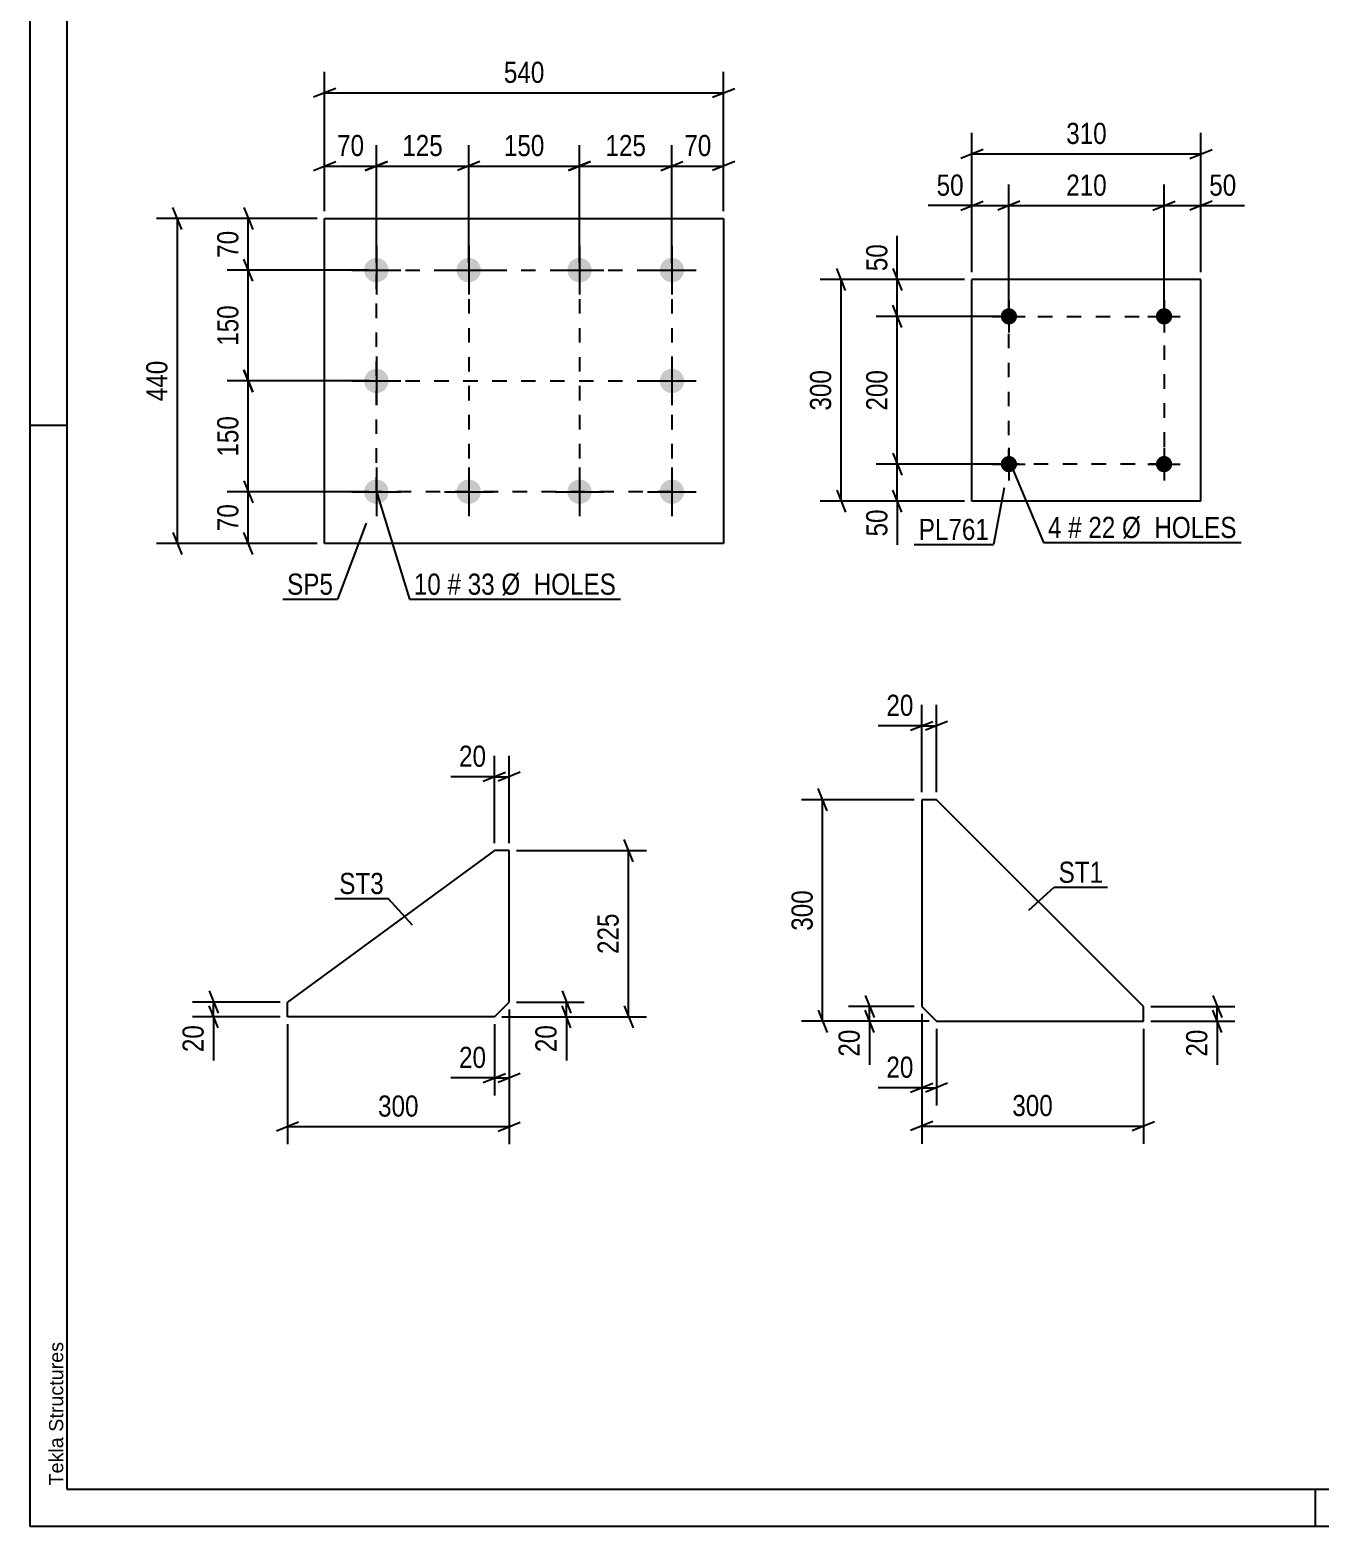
# Model space of a CAD drawing. Header units: millimetres. Extents: x 0 to 594, y 0 to 420.
# Drawn here: x 0 to 174.6, y 0 to 202.5 of the extents above; entities that cross this region are included whole.
import ezdxf

# ---------------------------------------------------------------- set-up
doc = ezdxf.new("R2010")
doc.units = ezdxf.units.MM
doc.linetypes.add('DXK_LINE_DOT2', pattern=[3.9198, 1.9599, -1.9599])
doc.styles.add('Arial', font='ARIAL.TTF', dxfattribs={"height": 0.2})
doc.styles.add('Arial Narrow', font='ARIALN.TTF', dxfattribs={"height": 0.2})

# ---------------------------------------------------------------- blocks, each defined once
blk = doc.blocks.new('Unknown-284856564-1134')
at = {"color": 5, "linetype": 'Continuous'}
for p, q in [((0, 420), (0, 0)), ((5, 415), (5, 5)), ((5, 149), (0, 149)), ((5, 5), (589, 5)), ((174, 0), (174, 5)), ((0, 0), (594, 0))]:
    blk.add_line(p, q, dxfattribs=at)
at = {"color": 174, "linetype": 'Continuous', "style": 'Arial'}
blk.add_text('Tekla Structures', height=1.9102, rotation=90, dxfattribs=at).set_placement((4.5, 5.5))
blk = doc.blocks.new('Part-284856564-7031 - 7030')
at = {"color": 2, "linetype": 'Continuous'}
for p, q in [((62.86, 91.44), (34.86, 70.94)), ((64.86, 91.44), (62.86, 91.44)), ((64.86, 70.94), (64.86, 91.44)), ((34.86, 68.94), (34.86, 70.94)), ((62.86, 68.94), (64.86, 70.94)), ((62.86, 68.94), (34.86, 68.94))]:
    blk.add_line(p, q, dxfattribs=at)
blk = doc.blocks.new('Part-284856564-7038 - 7037')
at = {"color": 2, "linetype": 'Continuous'}
for p, q in [((122.7, 98.33), (120.7, 98.33)), ((120.7, 98.33), (120.7, 70.33)), ((150.7, 70.33), (122.7, 98.33)), ((120.7, 70.33), (122.7, 68.33)), ((150.7, 68.33), (150.7, 70.33)), ((122.7, 68.33), (150.7, 68.33))]:
    blk.add_line(p, q, dxfattribs=at)
blk = doc.blocks.new('Bolt-284856564-7080 - 7078')
at = {"linetype": 'Continuous'}
for points in [[(46.89, 171.67, -1), (46.89, 168.37, -1)], [(59.39, 171.67, -1), (59.39, 168.37, -1)], [(74.39, 171.67, -1), (74.39, 168.37, -1)], [(86.89, 171.67, -1), (86.89, 168.37, -1)], [(46.89, 156.67, -1), (46.89, 153.37, -1)], [(86.89, 156.67, -1), (86.89, 153.37, -1)], [(46.89, 141.67, -1), (46.89, 138.37, -1)], [(59.39, 141.67, -1), (59.39, 138.37, -1)], [(74.39, 141.67, -1), (74.39, 138.37, -1)], [(86.89, 141.67, -1), (86.89, 138.37, -1)]]:
    blk.add_hatch(color=1, dxfattribs=at).paths.add_polyline_path(points)
at = {"color": 1, "linetype": 'Continuous'}
for p, q in [((46.89, 173.32), (46.89, 166.72)), ((59.39, 173.32), (59.39, 166.72)), ((74.39, 173.32), (74.39, 166.72)), ((86.89, 173.32), (86.89, 166.72)), ((43.59, 170.02), (50.19, 170.02)), ((56.09, 170.02), (62.69, 170.02)), ((71.09, 170.02), (77.69, 170.02)), ((83.59, 170.02), (90.19, 170.02)), ((46.89, 158.32), (46.89, 151.72)), ((86.89, 158.32), (86.89, 151.72)), ((43.59, 155.02), (50.19, 155.02)), ((83.59, 155.02), (90.19, 155.02)), ((46.89, 143.32), (46.89, 136.72)), ((59.39, 143.32), (59.39, 136.72)), ((74.39, 143.32), (74.39, 136.72)), ((86.89, 143.32), (86.89, 136.72)), ((43.59, 140.02), (50.19, 140.02)), ((56.09, 140.02), (62.69, 140.02)), ((71.09, 140.02), (77.69, 140.02)), ((83.59, 140.02), (90.19, 140.02))]:
    blk.add_line(p, q, dxfattribs=at)
blk = doc.blocks.new('Part-284856564-7079 - 7078')
at = {"color": 2, "linetype": 'Continuous'}
for p, q in [((39.89, 133.02), (39.89, 177.02)), ((39.89, 177.02), (93.89, 177.02)), ((93.89, 177.02), (93.89, 133.02)), ((93.89, 133.02), (39.89, 133.02))]:
    blk.add_line(p, q, dxfattribs=at)
blk = doc.blocks.new('Part-284856564-7178 - 7177')
at = {"color": 2, "linetype": 'Continuous'}
for p, q in [((158.5, 168.75), (127.5, 168.75)), ((127.5, 138.75), (127.5, 168.75)), ((158.5, 138.75), (158.5, 168.75)), ((158.5, 138.75), (127.5, 138.75))]:
    blk.add_line(p, q, dxfattribs=at)
blk = doc.blocks.new('Bolt-284856564-7179 - 7177')
at = {"linetype": 'Continuous'}
for points in [[(133.6, 143.76, -1), (131.4, 143.76, -1)], [(154.6, 143.76, -1), (152.4, 143.76, -1)]]:
    blk.add_hatch(color=1, dxfattribs=at).paths.add_polyline_path(points)
at = {"color": 1, "linetype": 'Continuous'}
for p, q in [((132.5, 145.96), (132.5, 141.56)), ((153.5, 145.96), (153.5, 141.56)), ((130.3, 143.76), (134.7, 143.76)), ((151.3, 143.76), (155.7, 143.76))]:
    blk.add_line(p, q, dxfattribs=at)
blk = doc.blocks.new('Bolt-284856564-7180 - 7177')
at = {"linetype": 'Continuous'}
for points in [[(133.6, 163.76, -1), (131.4, 163.76, -1)], [(154.6, 163.76, -1), (152.4, 163.76, -1)]]:
    blk.add_hatch(color=1, dxfattribs=at).paths.add_polyline_path(points)
at = {"color": 1, "linetype": 'Continuous'}
for p, q in [((132.5, 165.96), (132.5, 161.56)), ((153.5, 165.96), (153.5, 161.56)), ((130.3, 163.76), (134.7, 163.76)), ((151.3, 163.76), (155.7, 163.76))]:
    blk.add_line(p, q, dxfattribs=at)
blk = doc.blocks.new('Rectangle-284856564-9920 - 7078')
at = {"color": 1, "linetype": 'DXK_LINE_DOT2'}
blk.add_lwpolyline([(46.89, 170.02), (86.89, 170.02), (86.89, 140.02), (46.89, 140.02), (46.89, 170.02)], close=True, dxfattribs=at)
blk = doc.blocks.new('Rectangle-284856564-10936 - 7177')
at = {"color": 1, "linetype": 'DXK_LINE_DOT2'}
blk.add_lwpolyline([(132.5, 163.76), (153.5, 163.76), (153.5, 143.76), (132.5, 143.76), (132.5, 163.76)], close=True, dxfattribs=at)
blk = doc.blocks.new('Line-284856564-9930 - 7078')
at = {"color": 1, "linetype": 'DXK_LINE_DOT2'}
blk.add_line((46.89, 155.02), (86.89, 155.02), dxfattribs=at)
blk = doc.blocks.new('Line-284856564-9937 - 7078')
at = {"color": 1, "linetype": 'DXK_LINE_DOT2'}
blk.add_line((59.39, 170.02), (59.39, 140.02), dxfattribs=at)
blk = doc.blocks.new('Line-284856564-9944 - 7078')
at = {"color": 1, "linetype": 'DXK_LINE_DOT2'}
blk.add_line((74.39, 170.02), (74.39, 140.02), dxfattribs=at)
blk = doc.blocks.new('StraightDimension-284856564-7406 - 7030')
at = {"color": 7, "linetype": 'Continuous'}
for p, q in [((65.86, 91.44), (83.43, 91.44)), ((81.63, 89.94), (80.43, 92.94)), ((81.03, 68.94), (81.03, 91.44)), ((63.86, 68.94), (83.43, 68.94)), ((80.43, 70.44), (81.63, 67.44))]:
    blk.add_line(p, q, dxfattribs=at)
at = {"color": 0}
blk.add_wipeout([(80.28, 83.53), (76.08, 83.53), (76.08, 76.85), (80.28, 76.85)], dxfattribs=at)
at = {"color": 3, "style": 'Arial Narrow'}
blk.add_text('225', height=2.863, rotation=90.0002, dxfattribs=at).set_placement((79.68, 77.45))
blk = doc.blocks.new('StraightDimension-284856564-7398 - 7030')
at = {"color": 7, "linetype": 'Continuous'}
for p, q in [((62.86, 92.44), (62.86, 104.29)), ((64.86, 92.44), (64.86, 104.29)), ((61.36, 100.84), (64.36, 102.04)), ((62.86, 101.44), (64.86, 101.44)), ((66.36, 102.04), (63.36, 100.84))]:
    blk.add_line(p, q, dxfattribs=at)
at = {"color": 0}
blk.add_wipeout([(62.33, 102.19), (62.33, 106.39), (57.48, 106.39), (57.48, 102.19)], dxfattribs=at)
at = {"color": 7, "linetype": 'Continuous'}
blk.add_line((62.86, 101.44), (56.95, 101.44), dxfattribs=at)
blk.add_line((62.86, 101.44), (56.95, 101.44), dxfattribs=at)
at = {"color": 3, "style": 'Arial Narrow'}
blk.add_text('20', height=2.863, dxfattribs=at).set_placement((58.08, 102.79))
blk = doc.blocks.new('StraightDimension-284856564-7390 - 7030')
at = {"color": 7, "linetype": 'Continuous'}
for p, q in [((33.86, 70.94), (22.01, 70.94)), ((24.26, 72.44), (25.46, 69.44)), ((24.86, 68.94), (24.86, 70.94)), ((33.86, 68.94), (22.01, 68.94)), ((25.46, 67.44), (24.26, 70.44))]:
    blk.add_line(p, q, dxfattribs=at)
at = {"color": 0}
blk.add_wipeout([(24.11, 68.42), (19.91, 68.42), (19.91, 63.56), (24.11, 63.56)], dxfattribs=at)
at = {"color": 7, "linetype": 'Continuous'}
blk.add_line((24.86, 68.94), (24.86, 63.04), dxfattribs=at)
blk.add_line((24.86, 68.94), (24.86, 63.04), dxfattribs=at)
at = {"color": 3, "style": 'Arial Narrow'}
blk.add_text('20', height=2.863, rotation=90.0002, dxfattribs=at).set_placement((23.51, 64.16))
blk = doc.blocks.new('StraightDimension-284856564-7410 - 7030')
at = {"color": 7, "linetype": 'Continuous'}
for p, q in [((64.86, 69.94), (64.86, 51.68)), ((34.86, 67.94), (34.86, 51.68)), ((36.36, 54.68), (33.36, 53.48)), ((34.86, 54.08), (64.86, 54.08)), ((63.36, 53.48), (66.36, 54.68))]:
    blk.add_line(p, q, dxfattribs=at)
at = {"color": 0}
blk.add_wipeout([(53.2, 54.83), (53.2, 59.03), (46.52, 59.03), (46.52, 54.83)], dxfattribs=at)
at = {"color": 3, "style": 'Arial Narrow'}
blk.add_text('300', height=2.863, dxfattribs=at).set_placement((47.12, 55.43))
blk = doc.blocks.new('StraightDimension-284856564-7402 - 7030')
at = {"color": 7, "linetype": 'Continuous'}
for p, q in [((64.86, 69.94), (64.86, 58.27)), ((62.86, 67.94), (62.86, 58.27)), ((61.36, 60.07), (64.36, 61.27)), ((66.36, 61.27), (63.36, 60.07)), ((62.86, 60.67), (64.86, 60.67))]:
    blk.add_line(p, q, dxfattribs=at)
at = {"color": 0}
blk.add_wipeout([(62.33, 61.42), (62.33, 65.62), (57.48, 65.62), (57.48, 61.42)], dxfattribs=at)
at = {"color": 7, "linetype": 'Continuous'}
blk.add_line((62.86, 60.67), (56.95, 60.67), dxfattribs=at)
blk.add_line((62.86, 60.67), (56.95, 60.67), dxfattribs=at)
at = {"color": 3, "style": 'Arial Narrow'}
blk.add_text('20', height=2.863, dxfattribs=at).set_placement((58.08, 62.02))
blk = doc.blocks.new('StraightDimension-284856564-7394 - 7030')
at = {"color": 7, "linetype": 'Continuous'}
for p, q in [((65.86, 70.94), (75.02, 70.94)), ((72.02, 72.44), (73.22, 69.44)), ((72.62, 68.94), (72.62, 70.94)), ((63.86, 68.94), (75.02, 68.94)), ((73.22, 67.44), (72.02, 70.44))]:
    blk.add_line(p, q, dxfattribs=at)
at = {"color": 0}
blk.add_wipeout([(71.87, 68.42), (67.67, 68.42), (67.67, 63.56), (71.87, 63.56)], dxfattribs=at)
at = {"color": 7, "linetype": 'Continuous'}
blk.add_line((72.62, 68.94), (72.62, 63.04), dxfattribs=at)
blk.add_line((72.62, 68.94), (72.62, 63.04), dxfattribs=at)
at = {"color": 3, "style": 'Arial Narrow'}
blk.add_text('20', height=2.863, rotation=90.0002, dxfattribs=at).set_placement((71.27, 64.16))
blk = doc.blocks.new('StraightDimension-284856564-7430 - 7037')
at = {"color": 7, "linetype": 'Continuous'}
for p, q in [((120.7, 69.33), (120.7, 51.75)), ((150.7, 67.33), (150.7, 51.75)), ((122.2, 54.75), (119.2, 53.55)), ((149.2, 53.55), (152.2, 54.75)), ((120.7, 54.15), (150.7, 54.15))]:
    blk.add_line(p, q, dxfattribs=at)
at = {"color": 0}
blk.add_wipeout([(139.04, 54.9), (139.04, 59.1), (132.36, 59.1), (132.36, 54.9)], dxfattribs=at)
at = {"color": 3, "style": 'Arial Narrow'}
blk.add_text('300', height=2.863, dxfattribs=at).set_placement((132.96, 55.5))
blk = doc.blocks.new('StraightDimension-284856564-7422 - 7037')
at = {"color": 7, "linetype": 'Continuous'}
for p, q in [((160.1, 71.83), (161.3, 68.83)), ((151.7, 70.33), (163.1, 70.33)), ((161.3, 66.83), (160.1, 69.83)), ((160.7, 68.33), (160.7, 70.33)), ((151.7, 68.33), (163.1, 68.33))]:
    blk.add_line(p, q, dxfattribs=at)
at = {"color": 0}
blk.add_wipeout([(159.95, 67.81), (155.75, 67.81), (155.75, 62.95), (159.95, 62.95)], dxfattribs=at)
at = {"color": 7, "linetype": 'Continuous'}
blk.add_line((160.7, 68.33), (160.7, 62.43), dxfattribs=at)
blk.add_line((160.7, 68.33), (160.7, 62.43), dxfattribs=at)
at = {"color": 3, "style": 'Arial Narrow'}
blk.add_text('20', height=2.863, rotation=90.0002, dxfattribs=at).set_placement((159.35, 63.55))
blk = doc.blocks.new('StraightDimension-284856564-7414 - 7037')
at = {"color": 7, "linetype": 'Continuous'}
for p, q in [((120.7, 69.33), (120.7, 56.94)), ((122.7, 67.33), (122.7, 56.94)), ((119.2, 58.74), (122.2, 59.94)), ((120.7, 59.34), (122.7, 59.34)), ((124.2, 59.94), (121.2, 58.74))]:
    blk.add_line(p, q, dxfattribs=at)
at = {"color": 0}
blk.add_wipeout([(120.17, 60.09), (120.17, 64.29), (115.32, 64.29), (115.32, 60.09)], dxfattribs=at)
at = {"color": 7, "linetype": 'Continuous'}
blk.add_line((120.7, 59.34), (114.79, 59.34), dxfattribs=at)
blk.add_line((120.7, 59.34), (114.79, 59.34), dxfattribs=at)
at = {"color": 3, "style": 'Arial Narrow'}
blk.add_text('20', height=2.863, dxfattribs=at).set_placement((115.92, 60.69))
blk = doc.blocks.new('StraightDimension-284856564-7418 - 7037')
at = {"color": 7, "linetype": 'Continuous'}
for p, q in [((120.7, 99.33), (120.7, 111.18)), ((122.7, 99.33), (122.7, 111.18)), ((119.2, 107.73), (122.2, 108.93)), ((120.7, 108.33), (122.7, 108.33)), ((124.2, 108.93), (121.2, 107.73))]:
    blk.add_line(p, q, dxfattribs=at)
at = {"color": 0}
blk.add_wipeout([(120.17, 109.08), (120.17, 113.28), (115.32, 113.28), (115.32, 109.08)], dxfattribs=at)
at = {"color": 7, "linetype": 'Continuous'}
blk.add_line((120.7, 108.33), (114.79, 108.33), dxfattribs=at)
blk.add_line((120.7, 108.33), (114.79, 108.33), dxfattribs=at)
at = {"color": 3, "style": 'Arial Narrow'}
blk.add_text('20', height=2.863, dxfattribs=at).set_placement((115.92, 109.68))
blk = doc.blocks.new('StraightDimension-284856564-7434 - 7037')
at = {"color": 7, "linetype": 'Continuous'}
for p, q in [((107.89, 96.83), (106.69, 99.83)), ((119.7, 98.33), (104.44, 98.33)), ((107.29, 68.33), (107.29, 98.33)), ((106.69, 69.83), (107.89, 66.83)), ((121.7, 68.33), (104.44, 68.33))]:
    blk.add_line(p, q, dxfattribs=at)
at = {"color": 0}
blk.add_wipeout([(106.54, 86.67), (102.34, 86.67), (102.34, 79.99), (106.54, 79.99)], dxfattribs=at)
at = {"color": 3, "style": 'Arial Narrow'}
blk.add_text('300', height=2.863, rotation=90.0002, dxfattribs=at).set_placement((105.94, 80.59))
blk = doc.blocks.new('StraightDimension-284856564-7426 - 7037')
at = {"color": 7, "linetype": 'Continuous'}
for p, q in [((113.05, 71.83), (114.25, 68.83)), ((119.7, 70.33), (110.8, 70.33)), ((114.25, 66.83), (113.05, 69.83)), ((113.65, 68.33), (113.65, 70.33)), ((121.7, 68.33), (110.8, 68.33))]:
    blk.add_line(p, q, dxfattribs=at)
at = {"color": 0}
blk.add_wipeout([(112.9, 67.81), (108.7, 67.81), (108.7, 62.95), (112.9, 62.95)], dxfattribs=at)
at = {"color": 7, "linetype": 'Continuous'}
blk.add_line((113.65, 68.33), (113.65, 62.43), dxfattribs=at)
blk.add_line((113.65, 68.33), (113.65, 62.43), dxfattribs=at)
at = {"color": 3, "style": 'Arial Narrow'}
blk.add_text('20', height=2.863, rotation=90.0002, dxfattribs=at).set_placement((112.3, 63.55))
blk = doc.blocks.new('StraightDimension-284856564-7514 - 7078')
at = {"color": 7, "linetype": 'Continuous'}
for p, q in [((28.96, 178.52), (30.16, 175.52)), ((38.89, 177.02), (26.71, 177.02)), ((29.56, 170.02), (29.56, 177.02)), ((30.16, 168.52), (28.96, 171.52)), ((45.89, 170.02), (26.71, 170.02))]:
    blk.add_line(p, q, dxfattribs=at)
at = {"color": 0}
blk.add_wipeout([(28.81, 175.95), (24.61, 175.95), (24.61, 171.09), (28.81, 171.09)], dxfattribs=at)
at = {"color": 3, "style": 'Arial Narrow'}
blk.add_text('70', height=2.863, rotation=90.0002, dxfattribs=at).set_placement((28.21, 171.69))
blk = doc.blocks.new('StraightDimension-284856564-7517 - 7078')
at = {"color": 7, "linetype": 'Continuous'}
for p, q in [((45.89, 140.02), (26.71, 140.02)), ((28.96, 141.52), (30.16, 138.52)), ((29.56, 133.02), (29.56, 140.02)), ((30.16, 131.52), (28.96, 134.52)), ((38.89, 133.02), (26.71, 133.02))]:
    blk.add_line(p, q, dxfattribs=at)
at = {"color": 0}
blk.add_wipeout([(28.81, 138.95), (24.61, 138.95), (24.61, 134.09), (28.81, 134.09)], dxfattribs=at)
at = {"color": 3, "style": 'Arial Narrow'}
blk.add_text('70', height=2.863, rotation=90.0002, dxfattribs=at).set_placement((28.21, 134.69))
blk = doc.blocks.new('StraightDimension-284856564-7530 - 7078')
at = {"color": 7, "linetype": 'Continuous'}
for p, q in [((20.56, 175.52), (19.36, 178.52)), ((38.89, 177.02), (17.11, 177.02)), ((19.96, 133.02), (19.96, 177.02)), ((19.36, 134.52), (20.56, 131.52)), ((38.89, 133.02), (17.11, 133.02))]:
    blk.add_line(p, q, dxfattribs=at)
at = {"color": 0}
blk.add_wipeout([(19.21, 158.36), (15.01, 158.36), (15.01, 151.68), (19.21, 151.68)], dxfattribs=at)
at = {"color": 3, "style": 'Arial Narrow'}
blk.add_text('440', height=2.863, rotation=90.0002, dxfattribs=at).set_placement((18.61, 152.28))
blk = doc.blocks.new('StraightDimension-284856564-7534 - 7078')
at = {"color": 7, "linetype": 'Continuous'}
for p, q in [((86.89, 171.02), (86.89, 186.96)), ((93.89, 178.02), (93.89, 186.96)), ((85.39, 183.51), (88.39, 184.71)), ((95.39, 184.71), (92.39, 183.51)), ((86.89, 184.11), (93.89, 184.11))]:
    blk.add_line(p, q, dxfattribs=at)
at = {"color": 0}
blk.add_wipeout([(92.82, 184.86), (92.82, 189.06), (87.97, 189.06), (87.97, 184.86)], dxfattribs=at)
at = {"color": 3, "style": 'Arial Narrow'}
blk.add_text('70', height=2.863, dxfattribs=at).set_placement((88.57, 185.46))
blk = doc.blocks.new('StraightDimension-284856564-7538 - 7078')
at = {"color": 7, "linetype": 'Continuous'}
for p, q in [((39.89, 178.02), (39.89, 186.96)), ((46.89, 171.02), (46.89, 186.96)), ((38.39, 183.51), (41.39, 184.71)), ((48.39, 184.71), (45.39, 183.51)), ((39.89, 184.11), (46.89, 184.11))]:
    blk.add_line(p, q, dxfattribs=at)
at = {"color": 0}
blk.add_wipeout([(45.82, 184.86), (45.82, 189.06), (40.97, 189.06), (40.97, 184.86)], dxfattribs=at)
at = {"color": 3, "style": 'Arial Narrow'}
blk.add_text('70', height=2.863, dxfattribs=at).set_placement((41.57, 185.46))
blk = doc.blocks.new('StraightDimension-284856564-7554 - 7078')
at = {"color": 7, "linetype": 'Continuous'}
for p, q in [((39.89, 178.02), (39.89, 196.87)), ((93.89, 178.02), (93.89, 196.87)), ((41.39, 194.62), (38.39, 193.42)), ((92.39, 193.42), (95.39, 194.62)), ((39.89, 194.02), (93.89, 194.02))]:
    blk.add_line(p, q, dxfattribs=at)
at = {"color": 0}
blk.add_wipeout([(70.24, 194.77), (70.24, 198.97), (63.55, 198.97), (63.55, 194.77)], dxfattribs=at)
at = {"color": 3, "style": 'Arial Narrow'}
blk.add_text('540', height=2.863, dxfattribs=at).set_placement((64.15, 195.37))
blk = doc.blocks.new('StraightDimension-284856564-11235 - 7078')
at = {"color": 7, "linetype": 'Continuous'}
for p, q in [((30.16, 153.52), (28.96, 156.52)), ((45.89, 155.02), (26.71, 155.02)), ((29.56, 140.02), (29.56, 155.02)), ((45.89, 140.02), (26.71, 140.02)), ((28.96, 141.52), (30.16, 138.52))]:
    blk.add_line(p, q, dxfattribs=at)
at = {"color": 0}
blk.add_wipeout([(28.81, 150.86), (24.61, 150.86), (24.61, 144.18), (28.81, 144.18)], dxfattribs=at)
at = {"color": 3, "style": 'Arial Narrow'}
blk.add_text('150', height=2.863, rotation=90.0002, dxfattribs=at).set_placement((28.21, 144.78))
blk = doc.blocks.new('StraightDimension-284856564-11237 - 7078')
at = {"color": 7, "linetype": 'Continuous'}
for p, q in [((30.16, 168.52), (28.96, 171.52)), ((45.89, 170.02), (26.71, 170.02)), ((29.56, 155.02), (29.56, 170.02)), ((28.96, 156.52), (30.16, 153.52)), ((45.89, 155.02), (26.71, 155.02))]:
    blk.add_line(p, q, dxfattribs=at)
at = {"color": 0}
blk.add_wipeout([(28.81, 165.86), (24.61, 165.86), (24.61, 159.18), (28.81, 159.18)], dxfattribs=at)
at = {"color": 3, "style": 'Arial Narrow'}
blk.add_text('150', height=2.863, rotation=90.0002, dxfattribs=at).set_placement((28.21, 159.78))
blk = doc.blocks.new('StraightDimension-284856564-11257 - 7078')
at = {"color": 7, "linetype": 'Continuous'}
for p, q in [((46.89, 171.02), (46.89, 186.96)), ((59.39, 171.02), (59.39, 186.96)), ((45.39, 183.51), (48.39, 184.71)), ((60.89, 184.71), (57.89, 183.51)), ((46.89, 184.11), (59.39, 184.11))]:
    blk.add_line(p, q, dxfattribs=at)
at = {"color": 0}
blk.add_wipeout([(56.49, 184.86), (56.49, 189.06), (49.8, 189.06), (49.8, 184.86)], dxfattribs=at)
at = {"color": 3, "style": 'Arial Narrow'}
blk.add_text('125', height=2.863, dxfattribs=at).set_placement((50.4, 185.46))
blk = doc.blocks.new('StraightDimension-284856564-11259 - 7078')
at = {"color": 7, "linetype": 'Continuous'}
for p, q in [((59.39, 171.02), (59.39, 186.96)), ((74.39, 171.02), (74.39, 186.96)), ((60.89, 184.71), (57.89, 183.51)), ((72.89, 183.51), (75.89, 184.71)), ((59.39, 184.11), (74.39, 184.11))]:
    blk.add_line(p, q, dxfattribs=at)
at = {"color": 0}
blk.add_wipeout([(70.24, 184.86), (70.24, 189.06), (63.55, 189.06), (63.55, 184.86)], dxfattribs=at)
at = {"color": 3, "style": 'Arial Narrow'}
blk.add_text('150', height=2.863, dxfattribs=at).set_placement((64.15, 185.46))
blk = doc.blocks.new('StraightDimension-284856564-11261 - 7078')
at = {"color": 7, "linetype": 'Continuous'}
for p, q in [((74.39, 171.02), (74.39, 186.96)), ((86.89, 171.02), (86.89, 186.96)), ((75.89, 184.71), (72.89, 183.51)), ((85.39, 183.51), (88.39, 184.71)), ((74.39, 184.11), (86.89, 184.11))]:
    blk.add_line(p, q, dxfattribs=at)
at = {"color": 0}
blk.add_wipeout([(83.99, 184.86), (83.99, 189.06), (77.3, 189.06), (77.3, 184.86)], dxfattribs=at)
at = {"color": 3, "style": 'Arial Narrow'}
blk.add_text('125', height=2.863, dxfattribs=at).set_placement((77.9, 185.46))
blk = doc.blocks.new('StraightDimension-284856564-10045 - 7177')
at = {"color": 7, "linetype": 'Continuous'}
for p, q in [((153.5, 164.76), (153.5, 181.6)), ((158.5, 169.75), (158.5, 181.6)), ((152, 178.15), (155, 179.35)), ((153.5, 178.75), (158.5, 178.75)), ((160, 179.35), (157, 178.15))]:
    blk.add_line(p, q, dxfattribs=at)
at = {"color": 0}
blk.add_wipeout([(163.88, 179.5), (163.88, 183.7), (159.02, 183.7), (159.02, 179.5)], dxfattribs=at)
at = {"color": 7, "linetype": 'Continuous'}
blk.add_line((158.5, 178.75), (164.4, 178.75), dxfattribs=at)
blk.add_line((158.5, 178.75), (164.4, 178.75), dxfattribs=at)
at = {"color": 3, "style": 'Arial Narrow'}
blk.add_text('50', height=2.863, dxfattribs=at).set_placement((159.62, 180.1))
blk = doc.blocks.new('StraightDimension-284856564-7651 - 7177')
at = {"color": 7, "linetype": 'Continuous'}
for p, q in [((118, 162.26), (116.8, 165.26)), ((131.5, 163.76), (114.55, 163.76)), ((117.4, 143.76), (117.4, 163.76)), ((116.8, 145.26), (118, 142.26)), ((131.5, 143.76), (114.55, 143.76))]:
    blk.add_line(p, q, dxfattribs=at)
at = {"color": 0}
blk.add_wipeout([(116.65, 157.1), (112.45, 157.1), (112.45, 150.41), (116.65, 150.41)], dxfattribs=at)
at = {"color": 3, "style": 'Arial Narrow'}
blk.add_text('200', height=2.863, rotation=90.0002, dxfattribs=at).set_placement((116.05, 151.01))
blk = doc.blocks.new('StraightDimension-284856564-7650 - 7177')
at = {"color": 7, "linetype": 'Continuous'}
for p, q in [((116.8, 170.25), (118, 167.25)), ((126.5, 168.75), (114.55, 168.75)), ((117.4, 163.76), (117.4, 168.75)), ((118, 162.26), (116.8, 165.26)), ((131.5, 163.76), (114.55, 163.76))]:
    blk.add_line(p, q, dxfattribs=at)
at = {"color": 0}
blk.add_wipeout([(116.65, 174.14), (112.45, 174.14), (112.45, 169.28), (116.65, 169.28)], dxfattribs=at)
at = {"color": 7, "linetype": 'Continuous'}
blk.add_line((117.4, 168.75), (117.4, 174.66), dxfattribs=at)
blk.add_line((117.4, 168.75), (117.4, 174.66), dxfattribs=at)
at = {"color": 3, "style": 'Arial Narrow'}
blk.add_text('50', height=2.863, rotation=90.0002, dxfattribs=at).set_placement((116.05, 169.88))
blk = doc.blocks.new('StraightDimension-284856564-7652 - 7177')
at = {"color": 7, "linetype": 'Continuous'}
for p, q in [((116.8, 145.26), (118, 142.26)), ((131.5, 143.76), (114.55, 143.76)), ((117.4, 138.75), (117.4, 143.76)), ((118, 137.25), (116.8, 140.25)), ((126.5, 138.75), (114.55, 138.75))]:
    blk.add_line(p, q, dxfattribs=at)
at = {"color": 0}
blk.add_wipeout([(116.65, 138.23), (112.45, 138.23), (112.45, 133.37), (116.65, 133.37)], dxfattribs=at)
at = {"color": 7, "linetype": 'Continuous'}
blk.add_line((117.4, 138.75), (117.4, 132.85), dxfattribs=at)
blk.add_line((117.4, 138.75), (117.4, 132.85), dxfattribs=at)
at = {"color": 3, "style": 'Arial Narrow'}
blk.add_text('50', height=2.863, rotation=90.0002, dxfattribs=at).set_placement((116.05, 133.97))
blk = doc.blocks.new('StraightDimension-284856564-7662 - 7177')
at = {"color": 7, "linetype": 'Continuous'}
for p, q in [((110.39, 167.25), (109.19, 170.25)), ((126.5, 168.75), (106.94, 168.75)), ((109.79, 138.75), (109.79, 168.75)), ((109.19, 140.25), (110.39, 137.25)), ((126.5, 138.75), (106.94, 138.75))]:
    blk.add_line(p, q, dxfattribs=at)
at = {"color": 0}
blk.add_wipeout([(109.04, 157.1), (104.84, 157.1), (104.84, 150.41), (109.04, 150.41)], dxfattribs=at)
at = {"color": 3, "style": 'Arial Narrow'}
blk.add_text('300', height=2.863, rotation=90.0002, dxfattribs=at).set_placement((108.44, 151.01))
blk = doc.blocks.new('StraightDimension-284856564-7682 - 7177')
at = {"color": 7, "linetype": 'Continuous'}
for p, q in [((127.5, 169.75), (127.5, 188.6)), ((158.5, 169.75), (158.5, 188.6)), ((129, 186.35), (126, 185.15)), ((157, 185.15), (160, 186.35)), ((127.5, 185.75), (158.5, 185.75))]:
    blk.add_line(p, q, dxfattribs=at)
at = {"color": 0}
blk.add_wipeout([(146.34, 186.5), (146.34, 190.7), (139.66, 190.7), (139.66, 186.5)], dxfattribs=at)
at = {"color": 3, "style": 'Arial Narrow'}
blk.add_text('310', height=2.863, dxfattribs=at).set_placement((140.26, 187.1))
blk = doc.blocks.new('StraightDimension-284856564-10046 - 7177')
at = {"color": 7, "linetype": 'Continuous'}
for p, q in [((132.5, 164.76), (132.5, 181.6)), ((153.5, 164.76), (153.5, 181.6)), ((134, 179.35), (131, 178.15)), ((132.5, 178.75), (153.5, 178.75)), ((152, 178.15), (155, 179.35))]:
    blk.add_line(p, q, dxfattribs=at)
at = {"color": 0}
blk.add_wipeout([(146.34, 179.5), (146.34, 183.7), (139.66, 183.7), (139.66, 179.5)], dxfattribs=at)
at = {"color": 3, "style": 'Arial Narrow'}
blk.add_text('210', height=2.863, dxfattribs=at).set_placement((140.26, 180.1))
blk = doc.blocks.new('StraightDimension-284856564-10047 - 7177')
at = {"color": 7, "linetype": 'Continuous'}
for p, q in [((127.5, 169.75), (127.5, 181.6)), ((132.5, 164.76), (132.5, 181.6)), ((126, 178.15), (129, 179.35)), ((127.5, 178.75), (132.5, 178.75)), ((134, 179.35), (131, 178.15))]:
    blk.add_line(p, q, dxfattribs=at)
at = {"color": 0}
blk.add_wipeout([(126.97, 179.5), (126.97, 183.7), (122.12, 183.7), (122.12, 179.5)], dxfattribs=at)
at = {"color": 7, "linetype": 'Continuous'}
blk.add_line((127.5, 178.75), (121.59, 178.75), dxfattribs=at)
blk.add_line((127.5, 178.75), (121.59, 178.75), dxfattribs=at)
at = {"color": 3, "style": 'Arial Narrow'}
blk.add_text('50', height=2.863, dxfattribs=at).set_placement((122.72, 180.1))
blk = doc.blocks.new('Mark-284856564-7963 - 7030')
at = {"color": 0}
blk.add_wipeout([(47.9, 85.56), (47.9, 88.56), (41.87, 88.56), (41.87, 85.56)], dxfattribs=at)
blk.add_wipeout([(47.9, 85.56), (47.9, 88.56), (41.87, 88.56), (41.87, 85.56)], dxfattribs=at)
at = {"color": 30, "linetype": 'Continuous'}
for p in [(41.27, 84.96), (51.8, 81.35)]:
    blk.add_line(p, (48.5, 84.96), dxfattribs=at)
at = {"color": 3, "style": 'Arial Narrow'}
blk.add_text('ST3', height=2.863, dxfattribs=at).set_placement((41.87, 85.56))
blk = doc.blocks.new('Mark-284856564-7966 - 7037')
at = {"color": 0}
blk.add_wipeout([(145.26, 87.08), (145.26, 90.08), (139.23, 90.08), (139.23, 87.08)], dxfattribs=at)
blk.add_wipeout([(145.26, 87.08), (145.26, 90.08), (139.23, 90.08), (139.23, 87.08)], dxfattribs=at)
at = {"color": 30, "linetype": 'Continuous'}
for p, q in [((135.2, 83.39), (138.63, 86.48)), ((138.63, 86.48), (145.86, 86.48))]:
    blk.add_line(p, q, dxfattribs=at)
at = {"color": 3, "style": 'Arial Narrow'}
blk.add_text('ST1', height=2.863, dxfattribs=at).set_placement((139.23, 87.08))
blk = doc.blocks.new('Mark-284856564-7980 - 7078')
at = {"color": 0}
blk.add_wipeout([(41.02, 126.08), (41.02, 129.08), (34.81, 129.08), (34.81, 126.08)], dxfattribs=at)
blk.add_wipeout([(41.02, 126.08), (41.02, 129.08), (34.81, 129.08), (34.81, 126.08)], dxfattribs=at)
at = {"color": 30, "linetype": 'Continuous'}
for p in [(45.53, 135.76), (34.21, 125.48)]:
    blk.add_line(p, (41.62, 125.48), dxfattribs=at)
at = {"color": 3, "style": 'Arial Narrow'}
blk.add_text('SP5', height=2.863, dxfattribs=at).set_placement((34.81, 126.08))
blk = doc.blocks.new('Mark-284856564-7983 - 7078')
at = {"color": 0}
blk.add_wipeout([(55.62, 126.08), (55.62, 129.08), (51.96, 129.08), (51.96, 126.08)], dxfattribs=at)
blk.add_wipeout([(55.62, 126.08), (55.62, 129.08), (51.96, 129.08), (51.96, 126.08)], dxfattribs=at)
at = {"color": 7, "linetype": 'Continuous'}
blk.add_line((46.89, 140.02), (51.36, 125.48), dxfattribs=at)
at = {"color": 3, "style": 'Arial Narrow'}
blk.add_text('10', height=2.863, dxfattribs=at).set_placement((51.96, 126.08))
at = {"color": 0}
blk.add_wipeout([(58.35, 126.08), (58.35, 129.08), (56.52, 129.08), (56.52, 126.08)], dxfattribs=at)
blk.add_wipeout([(58.35, 126.08), (58.35, 129.08), (56.52, 129.08), (56.52, 126.08)], dxfattribs=at)
blk.add_wipeout([(62.91, 126.08), (62.91, 129.08), (59.25, 129.08), (59.25, 126.08)], dxfattribs=at)
blk.add_wipeout([(62.91, 126.08), (62.91, 129.08), (59.25, 129.08), (59.25, 126.08)], dxfattribs=at)
at = {"color": 3, "style": 'Arial Narrow'}
for s, height, p in [('#', 2.86, (56.52, 126.08)), ('33', 2.863, (59.25, 126.08))]:
    blk.add_text(s, height=height, dxfattribs=at).set_placement(p)
at = {"color": 0}
blk.add_wipeout([(79.33, 126.08), (79.33, 129.08), (63.81, 129.08), (63.81, 126.08)], dxfattribs=at)
blk.add_wipeout([(79.33, 126.08), (79.33, 129.08), (63.81, 129.08), (63.81, 126.08)], dxfattribs=at)
at = {"color": 7, "linetype": 'Continuous'}
blk.add_line((51.36, 125.48), (79.93, 125.48), dxfattribs=at)
at = {"color": 3, "style": 'Arial Narrow'}
blk.add_text('Ø  HOLES', height=2.863, dxfattribs=at).set_placement((63.81, 126.08))
blk = doc.blocks.new('MarkSet-284856564-10087 - 7177')
at = {"color": 0}
blk.add_wipeout([(139.62, 133.76), (139.62, 136.76), (137.79, 136.76), (137.79, 133.76)], dxfattribs=at)
blk.add_wipeout([(139.62, 133.76), (139.62, 136.76), (137.79, 136.76), (137.79, 133.76)], dxfattribs=at)
at = {"color": 7, "linetype": 'Continuous'}
blk.add_line((132.68, 143.9), (137.19, 133.16), dxfattribs=at)
at = {"color": 0}
blk.add_wipeout([(142.35, 133.76), (142.35, 136.76), (140.52, 136.76), (140.52, 133.76)], dxfattribs=at)
blk.add_wipeout([(142.35, 133.76), (142.35, 136.76), (140.52, 136.76), (140.52, 133.76)], dxfattribs=at)
at = {"color": 3, "style": 'Arial Narrow'}
blk.add_text('4', height=2.86, dxfattribs=at).set_placement((137.79, 133.76))
at = {"color": 0}
blk.add_wipeout([(146.91, 133.76), (146.91, 136.76), (143.25, 136.76), (143.25, 133.76)], dxfattribs=at)
blk.add_wipeout([(146.91, 133.76), (146.91, 136.76), (143.25, 136.76), (143.25, 133.76)], dxfattribs=at)
at = {"color": 3, "style": 'Arial Narrow'}
for s, height, p in [('#', 2.86, (140.52, 133.76)), ('22', 2.863, (143.25, 133.76))]:
    blk.add_text(s, height=height, dxfattribs=at).set_placement(p)
at = {"color": 0}
blk.add_wipeout([(163.33, 133.76), (163.33, 136.76), (147.81, 136.76), (147.81, 133.76)], dxfattribs=at)
blk.add_wipeout([(163.33, 133.76), (163.33, 136.76), (147.81, 136.76), (147.81, 133.76)], dxfattribs=at)
at = {"color": 7, "linetype": 'Continuous'}
blk.add_line((137.19, 133.16), (163.93, 133.16), dxfattribs=at)
at = {"color": 3, "style": 'Arial Narrow'}
blk.add_text('Ø  HOLES', height=2.863, dxfattribs=at).set_placement((147.81, 133.76))
blk = doc.blocks.new('Mark-284856564-8008 - 7177')
at = {"color": 0}
blk.add_wipeout([(129.8, 133.49), (129.8, 136.49), (120.3, 136.49), (120.3, 133.49)], dxfattribs=at)
blk.add_wipeout([(129.8, 133.49), (129.8, 136.49), (120.3, 136.49), (120.3, 133.49)], dxfattribs=at)
at = {"color": 30, "linetype": 'Continuous'}
for p in [(131.88, 140.57), (119.7, 132.89)]:
    blk.add_line(p, (130.4, 132.89), dxfattribs=at)
at = {"color": 3, "style": 'Arial Narrow'}
blk.add_text('PL761', height=2.863, dxfattribs=at).set_placement((120.3, 133.49))

msp = doc.modelspace()

# ---------------------------------------------------------------- block references
for name in ['Unknown-284856564-1134', 'Part-284856564-7079 - 7078', 'Bolt-284856564-7080 - 7078', 'Rectangle-284856564-9920 - 7078', 'Line-284856564-9937 - 7078', 'Line-284856564-9944 - 7078', 'Part-284856564-7178 - 7177', 'Bolt-284856564-7180 - 7177', 'Rectangle-284856564-10936 - 7177', 'Line-284856564-9930 - 7078', 'Bolt-284856564-7179 - 7177', 'Part-284856564-7038 - 7037', 'Part-284856564-7031 - 7030']:
    msp.add_blockref(name, (0, 0))

# ---------------------------------------------------------------- next in the draw order: block references
for name in ['StraightDimension-284856564-7534 - 7078', 'StraightDimension-284856564-10045 - 7177', 'StraightDimension-284856564-7514 - 7078', 'StraightDimension-284856564-7651 - 7177', 'MarkSet-284856564-10087 - 7177', 'StraightDimension-284856564-7517 - 7078', 'StraightDimension-284856564-7418 - 7037', 'StraightDimension-284856564-7406 - 7030', 'Mark-284856564-7966 - 7037', 'Mark-284856564-7963 - 7030', 'StraightDimension-284856564-7390 - 7030', 'StraightDimension-284856564-7430 - 7037']:
    msp.add_blockref(name, (0, 0))

# ---------------------------------------------------------------- next in the draw order: block references
for name in ['StraightDimension-284856564-7530 - 7078', 'StraightDimension-284856564-7650 - 7177', 'StraightDimension-284856564-7652 - 7177', 'StraightDimension-284856564-7398 - 7030', 'StraightDimension-284856564-7422 - 7037', 'StraightDimension-284856564-7410 - 7030', 'StraightDimension-284856564-7414 - 7037']:
    msp.add_blockref(name, (0, 0))

# ---------------------------------------------------------------- next in the draw order: block references
for name in ['StraightDimension-284856564-7538 - 7078', 'StraightDimension-284856564-7662 - 7177', 'StraightDimension-284856564-11235 - 7078', 'Mark-284856564-7980 - 7078', 'StraightDimension-284856564-7434 - 7037', 'StraightDimension-284856564-7402 - 7030']:
    msp.add_blockref(name, (0, 0))

# ---------------------------------------------------------------- next in the draw order: block references
for name in ['StraightDimension-284856564-7554 - 7078', 'StraightDimension-284856564-7682 - 7177', 'StraightDimension-284856564-11237 - 7078', 'Mark-284856564-7983 - 7078', 'Mark-284856564-8008 - 7177', 'StraightDimension-284856564-7394 - 7030', 'StraightDimension-284856564-7426 - 7037']:
    msp.add_blockref(name, (0, 0))

# ---------------------------------------------------------------- next in the draw order: block references
for name in ['StraightDimension-284856564-11257 - 7078', 'StraightDimension-284856564-10046 - 7177']:
    msp.add_blockref(name, (0, 0))

# ---------------------------------------------------------------- next in the draw order: block references
for name in ['StraightDimension-284856564-11259 - 7078', 'StraightDimension-284856564-10047 - 7177']:
    msp.add_blockref(name, (0, 0))

# ---------------------------------------------------------------- next in the draw order: block references
msp.add_blockref('StraightDimension-284856564-11261 - 7078', (0, 0))

doc.saveas('drawing.dxf')
